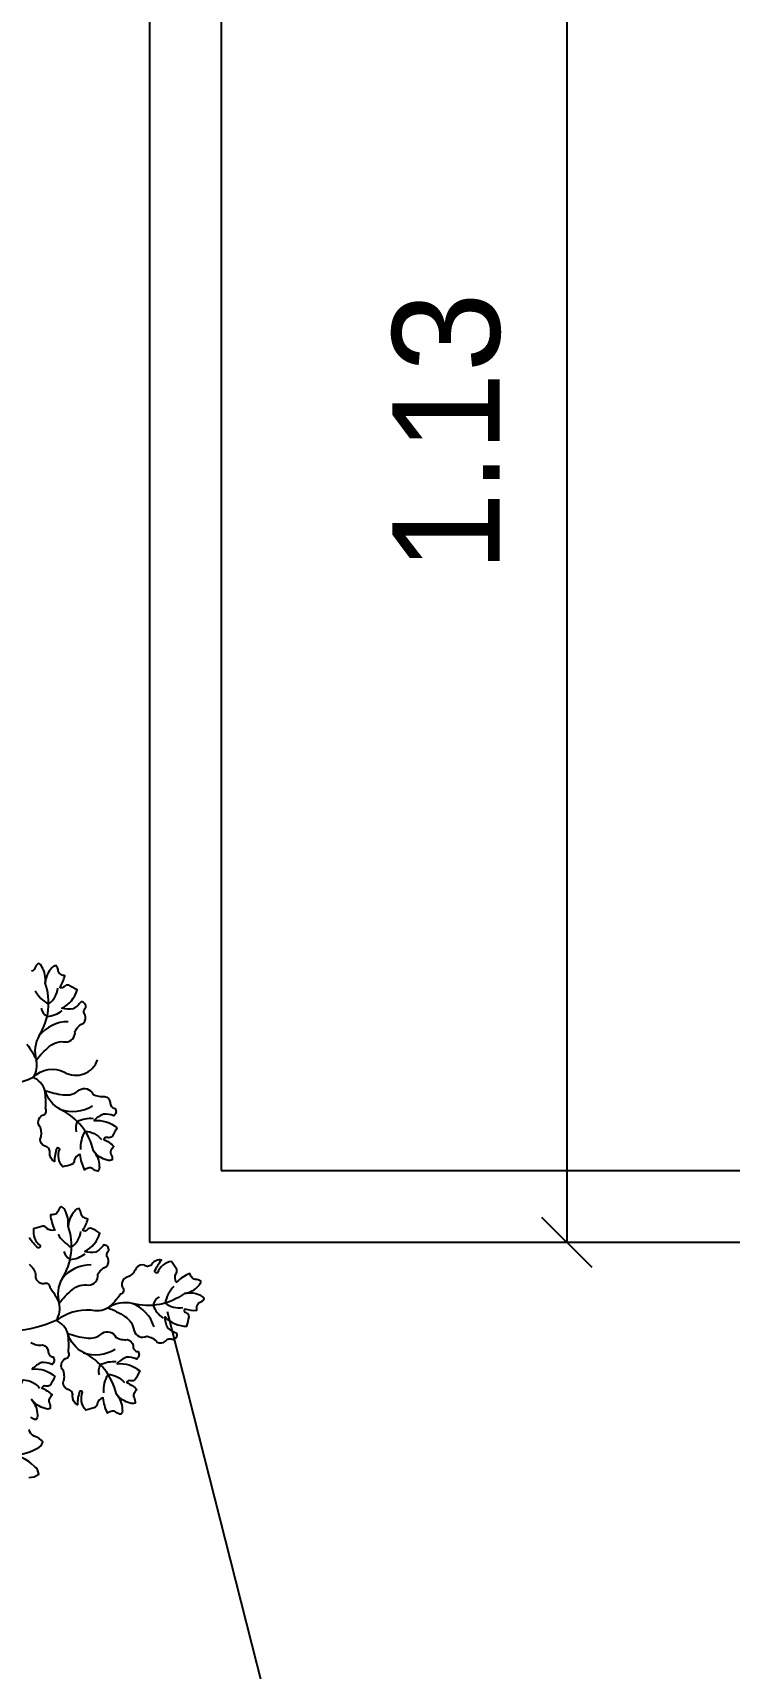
# Model space of a CAD drawing. Header units: millimetres. Extents: x 290.7 to 367.8, y 729.2 to 750.9.
# Drawn here: x 349.306 to 349.793, y 743.749 to 744.891 of the extents above; entities that cross this region are included whole.
import ezdxf

# ---------------------------------------------------------------- set-up
doc = ezdxf.new("R2010")
doc.units = ezdxf.units.MM
doc.header["$PDMODE"] = 35
for name, color, linetype in [('cota', 24, 'Continuous'), ('VEGET', 64, 'Continuous'), ('VEGET-I', 62, 'Continuous')]:
    doc.layers.add(name, color=color, linetype=linetype)
doc.styles.add('STYLUS', font='stylu.ttf')
doc.dimstyles.new('DIM50', dxfattribs={"dimscale": 0.5, "dimtxt": 0.15, "dimasz": 0.07, "dimexe": 0.1, "dimexo": 0.1, "dimgap": 0.09, "dimtad": 1, "dimzin": 4, "dimdsep": 46, "dimtxsty": 'STYLUS', "dimblk1": 'OBLIQUE', "dimblk2": 'OBLIQUE', "dimsah": 1, "dimcen": 0.09, "dimclrd": 24, "dimclre": 24, "dimclrt": 2, "dimadec": 0, "dimazin": 0, "dimtfac": 1, "dimtmove": 2, "dimatfit": 3, "dimldrblk": 'OBLIQUE', "dimfxl": 0, "dimtolj": 1, "dimtzin": 0, "dimarcsym": 0})

# ---------------------------------------------------------------- blocks, each defined once
blk = doc.blocks.new('VEGET-06')
at = {"layer": 'VEGET'}
for points in [[(0.2489, 0.1162, -0.053606), (0.2557, 0.1047, -0.053038), (0.2651, 0.1144, -0.229968), (0.2771, 0.1178, 0.453009), (0.2838, 0.1255, -0.177588), (0.29, 0.1315, 0.302847), (0.2912, 0.1374, -0.444536), (0.2918, 0.1429, 0.420063), (0.2882, 0.147, -0.102766), (0.2825, 0.1419, -0.124976), (0.2743, 0.1423, 0.21297), (0.2854, 0.1556, 0.034334), (0.2792, 0.159, 0.263361), (0.276, 0.1581, -0.496173), (0.2728, 0.1577, 0.105189), (0.2764, 0.1659, -0.101835), (0.2737, 0.1668, -0.254881), (0.2716, 0.1695, 0.174488), (0.2701, 0.1734, 0.236152), (0.267, 0.1717, 0.172046), (0.2621, 0.1607, 0.172046), (0.2597, 0.1725, 0.236152), (0.2571, 0.1749, 0.174488), (0.2547, 0.1714, -0.254881), (0.2521, 0.1693, -0.101835)], [(0.2504, -0.0438, -0.177588), (0.2551, -0.051, 0.507771), (0.2612, -0.0578, -0.55411), (0.2655, -0.0606, -0.053606), (0.2723, -0.0722, -0.053038), (0.2818, -0.0624, -0.229968), (0.2937, -0.0591, 0.453009), (0.3004, -0.0514, -0.177588), (0.3067, -0.0454, 0.302847), (0.3079, -0.0395, -0.444536), (0.3085, -0.0339, 0.420063), (0.3049, -0.0298, -0.102766), (0.2991, -0.035, -0.124976), (0.2909, -0.0345, 0.21297), (0.302, -0.0213, 0.034334), (0.2959, -0.0178, 0.263361), (0.2927, -0.0188, -0.496173), (0.2895, -0.0191, 0.105189), (0.2931, -0.011, -0.101835), (0.2904, -0.01, -0.254881), (0.2883, -0.0074, 0.174488), (0.2868, -0.0034, 0.236152), (0.2837, -0.0052, 0.172046), (0.2788, -0.0161, 0.172046), (0.2764, -0.0044, 0.236152), (0.2737, -0.002, 0.174488), (0.2714, -0.0055, -0.254881), (0.2687, -0.0076, -0.101835), (0.2659, -0.0079, 0.081157), (0.2691, -0.019, -0.26839), (0.2633, -0.0178, 0.263361), (0.2604, -0.0162, 0.034334), (0.2537, -0.0182, 0.28167), (0.2586, -0.0303, -0.447648), (0.2571, -0.032, -0.080473), (0.2506, -0.0247, 0.299055)], [(0.2518, -0.1008, 0.177588), (0.2603, -0.1026, -0.302847), (0.2644, -0.1069, 0.444536), (0.2679, -0.1113, -0.420063), (0.2671, -0.1167, 0.102766), (0.2595, -0.1154, 0.124976), (0.2527, -0.1201, -0.21297), (0.2692, -0.1254, -0.034334), (0.2659, -0.1316, -0.263361), (0.2626, -0.1325, 0.496173), (0.2597, -0.1339, -0.105189), (0.2671, -0.1389, 0.101835), (0.2654, -0.1412, 0.254881), (0.265, -0.1445, -0.174488), (0.2658, -0.1487, -0.236152), (0.2622, -0.1488, -0.172046), (0.2522, -0.1422, -0.172046), (0.2565, -0.1534, -0.236152), (0.2555, -0.1569, -0.174488), (0.2517, -0.1551, 0.254881)], [(0.2503, -0.199, 0.174488), (0.2574, -0.1965, 0.236152), (0.2543, -0.1909, 0.172046), (0.235, -0.1818, 0.172046), (0.256, -0.1779, 0.236152), (0.2604, -0.1732, 0.174488), (0.2542, -0.169, -0.254881), (0.2505, -0.1641, -0.101835)]]:
    blk.add_lwpolyline(points, format="xyb", dxfattribs=at)
for points in [[(0.2705, 0.0405, 0.080473), (0.2689, 0.0308, -0.299055), (0.2654, 0.0375, 0.444536), (0.2619, 0.0419, -0.302847), (0.2585, 0.0469, 0.177588), (0.2587, 0.0555, -0.507771), (0.2603, 0.0645, 0.55411), (0.2624, 0.0692, 0.053606), (0.262, 0.0826, 0.053038), (0.2752, 0.0794, 0.229968), (0.2871, 0.0829, -0.453009), (0.2969, 0.0799, 0.177588), (0.3054, 0.0782, -0.302847), (0.3095, 0.0738, 0.444536), (0.313, 0.0694, -0.420063), (0.3121, 0.0641, 0.102766), (0.3045, 0.0653, 0.124976), (0.2978, 0.0606, -0.21297), (0.3142, 0.0553, -0.034334), (0.3109, 0.0491, -0.263361), (0.3077, 0.0482, 0.496173), (0.3048, 0.0468, -0.105189), (0.3122, 0.0418, 0.101835), (0.3104, 0.0396, 0.254881), (0.31, 0.0362, -0.174488), (0.3109, 0.0321, -0.236152), (0.3073, 0.0319, -0.172046), (0.2973, 0.0385, -0.172046), (0.3015, 0.0273, -0.236152), (0.3006, 0.0239, -0.174488), (0.2967, 0.0256, 0.254881), (0.2934, 0.026, 0.101835), (0.2908, 0.0248, -0.081157), (0.2876, 0.0359, 0.26839), (0.2833, 0.0318, -0.263361), (0.2817, 0.0288, -0.034334), (0.2749, 0.027, -0.28167), (0.2727, 0.0398, 0.447648)], [(0.3418, -0.0492, -0.080473), (0.3469, -0.0408, 0.299055), (0.3399, -0.0436, -0.444536), (0.3343, -0.0446, 0.302847), (0.3285, -0.0462, -0.177588), (0.323, -0.0529, 0.507771), (0.3184, -0.0607, -0.55411), (0.317, -0.0657, -0.053606), (0.3079, -0.0756, -0.053038), (0.32, -0.0818, -0.229968), (0.3268, -0.0922, 0.453009), (0.3361, -0.0963, -0.177588), (0.3437, -0.1005, 0.302847), (0.3496, -0.0999, -0.444536), (0.3552, -0.0988, 0.420063), (0.358, -0.0942, -0.102766), (0.3514, -0.0902, -0.124976), (0.3494, -0.0822, 0.21297), (0.3653, -0.0889, 0.034334), (0.3668, -0.0821, 0.263361), (0.3649, -0.0793, -0.496173), (0.3637, -0.0763, 0.105189), (0.3725, -0.0773, -0.101835), (0.3726, -0.0745, -0.254881), (0.3745, -0.0717, 0.174488), (0.3779, -0.0691, 0.236152), (0.3753, -0.0667, 0.172046), (0.3634, -0.0652, 0.172046), (0.3739, -0.0594, 0.236152), (0.3754, -0.0562, 0.174488), (0.3714, -0.055, -0.254881), (0.3686, -0.0531, -0.101835), (0.3674, -0.0505, 0.081157), (0.3578, -0.0568, -0.26839), (0.3572, -0.0509, 0.263361), (0.3579, -0.0477, 0.034334), (0.354, -0.0418, 0.28167), (0.3439, -0.0501, -0.447648)], [(0.2872, -0.1364, 0.080473), (0.2856, -0.1461, -0.299055), (0.2821, -0.1394, 0.444536), (0.2785, -0.135, -0.302847), (0.2752, -0.13, 0.177588), (0.2754, -0.1213, -0.507771), (0.2769, -0.1124, 0.55411), (0.2791, -0.1077, 0.053606), (0.2787, -0.0942, 0.053038), (0.2919, -0.0975, 0.229968), (0.3038, -0.094, -0.453009), (0.3136, -0.0969, 0.177588), (0.322, -0.0987, -0.302847), (0.3262, -0.103, 0.444536), (0.3297, -0.1074, -0.420063), (0.3288, -0.1128, 0.102766), (0.3212, -0.1115, 0.124976), (0.3145, -0.1162, -0.21297), (0.3309, -0.1215, -0.034334), (0.3276, -0.1278, -0.263361), (0.3244, -0.1286, 0.496173), (0.3215, -0.13, -0.105189), (0.3289, -0.1351, 0.101835), (0.3271, -0.1373, 0.254881), (0.3267, -0.1406, -0.174488), (0.3275, -0.1448, -0.236152), (0.324, -0.1449, -0.172046), (0.314, -0.1383, -0.172046), (0.3182, -0.1495, -0.236152), (0.3173, -0.153, -0.174488), (0.3134, -0.1512, 0.254881), (0.31, -0.1509, 0.101835), (0.3075, -0.1521, -0.081157), (0.3043, -0.141, 0.26839), (0.3, -0.1451, -0.263361), (0.2984, -0.148, -0.034334), (0.2916, -0.1499, -0.28167), (0.2894, -0.137, 0.447648)]]:
    blk.add_lwpolyline(points, format="xyb", close=True, dxfattribs=at)
at = {"layer": 'VEGET-I'}
for points in [[(0.2548, 0.155, 0.141386), (0.2646, 0.1454, 0.210123), (0.2714, 0.1568, 0.210123)], [(0.2591, 0.1424, 0.187629), (0.2635, 0.1364, 0.152006), (0.2746, 0.1407)], [(0, 0, -0.184108), (0.0423, 0.0176, 0.090654), (0.1067, 0.0289, 0.283578), (0.1444, 0.0635, -0.225144), (0.192, 0.0881, 0.180253), (0.2535, 0.0921, -0.331613), (0.2762, 0.0957, 0.460523), (0.3003, 0.1047, 0.460523)], [(0.2973, 0.0385, 0.227943), (0.2733, 0.0687, -0.2044), (0.262, 0.0826, 0.204998), (0.2535, 0.0921, 0.204998)], [(0.285, 0.0525, -0.187629), (0.2856, 0.0599, -0.152006), (0.2972, 0.0622)], [(0.2881, 0.0396, -0.141386), (0.2912, 0.0529, -0.210123), (0.3031, 0.0468, -0.210123)], [(0.2715, -0.0219, 0.141386), (0.2812, -0.0315, 0.210123), (0.2881, -0.02, 0.210123)], [(0.2757, -0.0345, 0.187629), (0.2802, -0.0404, 0.152006), (0.2913, -0.0362)], [(0.3634, -0.0652, -0.227943), (0.3255, -0.0724, 0.2044), (0.3079, -0.0756, -0.204998), (0.2953, -0.0772, 0.17301), (0.2702, -0.0848, 0.17301)], [(0.345, -0.0677, 0.187629), (0.3406, -0.0737, 0.152006), (0.3479, -0.083)], [(0.3557, -0.06, 0.141386), (0.3494, -0.0721, 0.210123), (0.3624, -0.0753, 0.210123)], [(0.2702, -0.0848, -0.180253), (0.2086, -0.0887, 0.225144), (0.1611, -0.1134, -0.262685), (0.1271, -0.1471, -0.090654)], [(0.314, -0.1383, 0.227943), (0.2899, -0.1081, -0.2044), (0.2787, -0.0942, 0.204998), (0.2702, -0.0848, 0.204998)], [(0.3016, -0.1244, -0.187629), (0.3023, -0.117, -0.152006), (0.3139, -0.1147)], [(0.2431, -0.1412, -0.141386), (0.2462, -0.1279, -0.210123), (0.2581, -0.1339, -0.210123)], [(0.3048, -0.1373, -0.141386), (0.3079, -0.124, -0.210123), (0.3198, -0.13, -0.210123)]]:
    blk.add_lwpolyline(points, format="xyb", dxfattribs=at)
for centre, radius, start, end in [((0.2201, 0.146), 0.0445, 327.9177, 19.2808), ((0.2789, 0.1054), 0.0271, 90.016, 141.1485), ((0.2775, 0.1111), 0.0228, 150.1145, 196.323), ((0.2399, 0.1009), 0.0162, 326.9699, 13.3099), ((0.2821, 0.0943), 0.0271, 251.0078, 302.1403), ((0.2368, -0.0308), 0.0445, 327.9177, 19.2808), ((0.2955, -0.0714), 0.0271, 90.016, 141.1485), ((0.2942, -0.0658), 0.0228, 150.1145, 196.323), ((0.2566, -0.0759), 0.0162, 326.9699, 13.3099), ((0.3155, -0.0975), 0.0271, 17.1964, 68.3289), ((0.2987, -0.0826), 0.0271, 251.0078, 302.1403)]:
    blk.add_arc(centre, radius, start, end, dxfattribs=at)
blk = doc.blocks.new('_OBLIQUE')
at = {"color": 0, "linetype": 'ByBlock'}
blk.add_line((-0.5, -0.5), (0.5, 0.5), dxfattribs=at)
blk = doc.blocks.new('*D30')
at = {"layer": 'cota', "color": 24, "lineweight": -2}
for p, q in [((349.4375, 745.178), (349.729, 745.178)), ((349.679, 745.178), (349.679, 744.0467)), ((349.4375, 744.0467), (349.729, 744.0467))]:
    blk.add_line(p, q, dxfattribs=at)
at = {"layer": 'Defpoints', "color": 0}
for p in [(349.3875, 745.178), (349.3875, 744.0467), (349.679, 744.0467)]:
    blk.add_point(p, dxfattribs=at)
at = {"layer": 'cota', "color": 24, "lineweight": -2, "xscale": 0.035, "yscale": 0.035, "zscale": 0.035}
for p, rotation in [((349.679, 745.178), 90), ((349.679, 744.0467), 270)]:
    blk.add_blockref('_OBLIQUE', p, dxfattribs=dict(at, rotation=rotation))
at = {"layer": 'cota', "color": 2, "insert": (349.5952, 744.6123), "char_height": 0.075, "attachment_point": 5, "rotation": 90, "style": 'STYLUS'}
blk.add_mtext('\\A1;1.13', dxfattribs=at)
blk = doc.blocks.new('*D32')
at = {"layer": 'cota', "color": 24, "lineweight": -2}
for p, q in [((349.3999, 743.9982), (349.559, 743.3731)), ((344.8326, 742.2215), (349.5467, 743.4215)), ((344.6858, 742.7982), (344.8449, 742.1731))]:
    blk.add_line(p, q, dxfattribs=at)
at = {"layer": 'Defpoints', "color": 0}
for p in [(349.3875, 744.0467), (349.5467, 743.4215), (344.6735, 742.8467)]:
    blk.add_point(p, dxfattribs=at)
at = {"layer": 'cota', "color": 24, "lineweight": -2, "xscale": 0.035, "yscale": 0.035, "zscale": 0.035}
for p, rotation in [((349.5467, 743.4215), 14.28171221142526), ((344.8326, 742.2215), 194.2817122114253)]:
    blk.add_blockref('_OBLIQUE', p, dxfattribs=dict(at, rotation=rotation))
at = {"layer": 'cota', "color": 2, "insert": (347.1689, 742.9031), "char_height": 0.075, "attachment_point": 5, "rotation": 14.2817, "style": 'STYLUS'}
blk.add_mtext('\\A1;4.86', dxfattribs=at)

msp = doc.modelspace()

# ---------------------------------------------------------------- linework, layer by layer
at = {"color": 6}
for p, q in [((349.3875, 748.4967), (349.3875, 744.0467)), ((349.4375, 748.4967), (349.4375, 744.0967)), ((349.4375, 744.0967), (352.3875, 744.0967)), ((349.3875, 744.0467), (352.3875, 744.0467))]:
    msp.add_line(p, q, dxfattribs=at)

# ---------------------------------------------------------------- block references
at = {"layer": 'VEGET', "xscale": 0.96, "yscale": 0.96, "zscale": 0.96}
msp.add_blockref('VEGET-06', (349.063, 744.0734), dxfattribs=at)

# ---------------------------------------------------------------- dimensions: what is measured, and where the dimension line sits
at = {"layer": 'cota'}
dim = msp.add_linear_dim(base=(349.679, 744.0467), p1=(349.3875, 745.178), p2=(349.3875, 744.0467), angle=90, dimstyle='DIM50', dxfattribs=at)
dim.commit()
dim.dimension.update_dxf_attribs({"geometry": '*D30', "text_midpoint": (349.5952, 744.6123)})
dim = msp.add_aligned_dim(p1=(344.6735, 742.8467), p2=(349.3875, 744.0467), distance=-0.6451, dimstyle='DIM50', dxfattribs=at)
dim.commit()
dim.dimension.update_dxf_attribs({"geometry": '*D32', "text_midpoint": (347.1689, 742.9031)})

doc.saveas('drawing.dxf')
